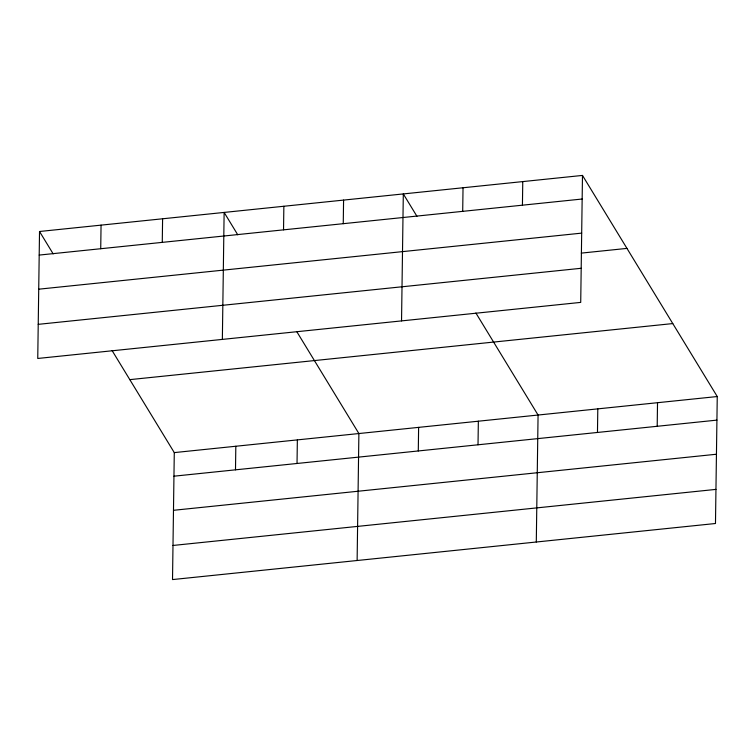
<?xml version="1.0" encoding="UTF-8"?>
<svg xmlns="http://www.w3.org/2000/svg" width="755" height="755" viewBox="0 0 755 755"><rect width="100%" height="100%" fill="white"/><g stroke="black" fill="none" stroke-linecap="round" stroke-linejoin="round"><path stroke-width="1.13" d="M39.524 231.492L37.75 358.465L580.718 302.396L582.483 175.424L39.524 231.492L53.161 253.869M100.726 248.725L101.057 225.141M162.268 242.374L162.599 218.79M112.099 350.575L174.282 452.604L172.518 579.576L715.476 523.508L717.25 396.535L582.483 175.424M222.357 339.401L224.131 212.429L237.768 234.805M235.494 469.836L235.824 446.252M283.531 229.85L283.861 206.266M297.026 463.485L297.357 439.901M343.251 223.688L343.582 200.094M357.124 560.512L358.889 433.54L296.706 331.511M401.537 320.894L403.312 193.931L416.949 216.307M418.289 450.961L418.619 427.377M462.702 211.353L463.032 187.759M478.019 444.789L478.349 421.205M522.432 205.181L522.762 181.596M536.295 542.005L538.07 415.042L475.886 313.004M597.469 432.455L597.8 408.87M657.199 426.292L657.52 402.708M39.194 255.077L582.162 199.018M38.713 289.193L581.68 233.125M581.284 253.114L626.961 248.395M38.222 324.348L581.19 268.28M129.813 379.642L672.78 323.574M174.282 452.604L717.25 396.535M173.952 476.188L716.92 420.12M173.48 510.305L716.448 454.236M172.989 545.459L715.957 489.391"/></g></svg>
